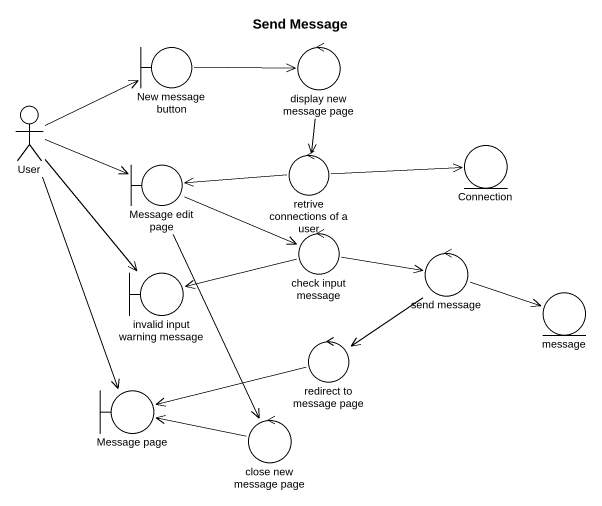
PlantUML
@startuml
title Send Message
boundary "New message button" as New_message_button
control "display new message page" as display_new_message_page
actor User
boundary "Message edit page" as Message_edit_page
control "retrive connections of a user" as retrive_connections_of_a
entity Connection
control "check input message" as check_input_message
control "send message" as send_message
boundary "invalid input warning message" as invalid_input_warning
entity message
control "redirect to message page" as redirect_to_message_page
boundary "Message page" as Message_page
control "close new message page" as close_new_message_page
New_message_button -right-> display_new_message_page
display_new_message_page --> retrive_connections_of_a
User -right-> New_message_button
User -right-> Message_edit_page
User --> invalid_input_warning
User --> Message_page
Message_edit_page -right-> check_input_message
Message_edit_page --> close_new_message_page
retrive_connections_of_a -left-> Message_edit_page
retrive_connections_of_a -right-> Connection
check_input_message -right-> send_message
check_input_message -left-> invalid_input_warning
send_message -right-> message
send_message --> redirect_to_message_page
redirect_to_message_page -left-> Message_page
close_new_message_page -left-> Message_page
@enduml
